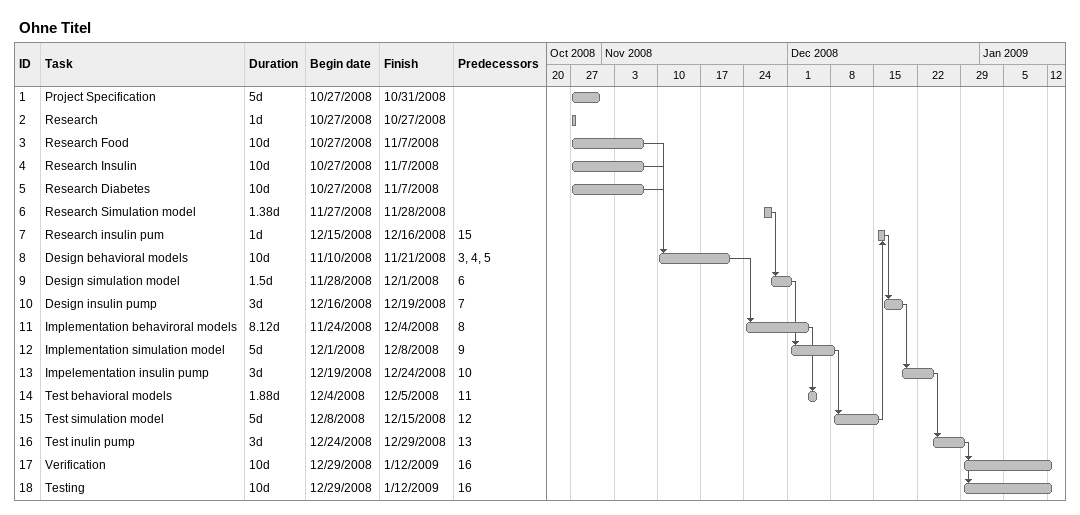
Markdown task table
Ohne Titel

| ID | Task | Duration | Start | Finish | Predecessors |
|---|---|---|---|---|---|
| 1 | Project Specification | 5d | 2008-10-27 | 2008-10-31 |  |
| 2 | Research | 1d | 2008-10-27 | 2008-10-27 |  |
| 3 | Research Food | 10d | 2008-10-27 | 2008-11-07 |  |
| 4 | Research Insulin | 10d | 2008-10-27 | 2008-11-07 |  |
| 5 | Research Diabetes | 10d | 2008-10-27 | 2008-11-07 |  |
| 6 | Research Simulation model | 1.38d | 2008-11-27 | 2008-11-28 |  |
| 7 | Research insulin pum | 1d | 2008-12-15 | 2008-12-16 | 15 |
| 8 | Design behavioral models | 10d | 2008-11-10 | 2008-11-21 | 3, 4, 5 |
| 9 | Design simulation model | 1.5d | 2008-11-28 | 2008-12-01 | 6 |
| 10 | Design insulin pump | 3d | 2008-12-16 | 2008-12-19 | 7 |
| 11 | Implementation behaviroral models | 8.12d | 2008-11-24 | 2008-12-04 | 8 |
| 12 | Implementation simulation model | 5d | 2008-12-01 | 2008-12-08 | 9 |
| 13 | Impelementation insulin pump | 3d | 2008-12-19 | 2008-12-24 | 10 |
| 14 | Test behavioral models | 1.88d | 2008-12-04 | 2008-12-05 | 11 |
| 15 | Test simulation model | 5d | 2008-12-08 | 2008-12-15 | 12 |
| 16 | Test inulin pump | 3d | 2008-12-24 | 2008-12-29 | 13 |
| 17 | Verification | 10d | 2008-12-29 | 2009-01-12 | 16 |
| 18 | Testing | 10d | 2008-12-29 | 2009-01-12 | 16 |
